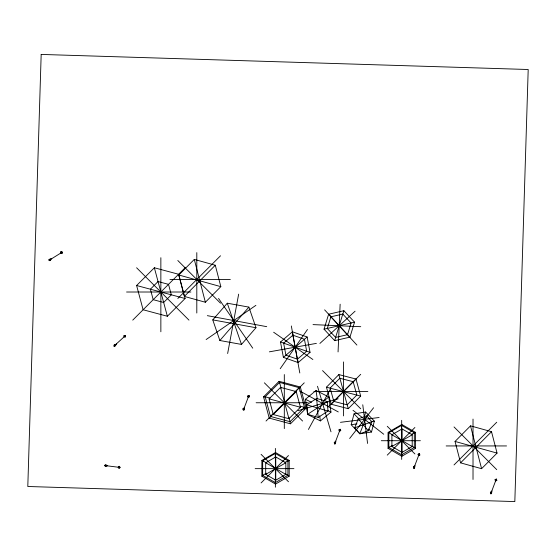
<?xml version="1.0" encoding="UTF-8"?>
<svg xmlns="http://www.w3.org/2000/svg" width="556" height="556" viewBox="0 0 556 556"><rect width="100%" height="100%" fill="white"/><g stroke="black" fill="none" stroke-linecap="round" stroke-linejoin="round"><path stroke-width="0.83" d="M49.171 260.257L50.346 259.02M338.062 351.927L340.14 304.208M243.111 409.591L243.591 408.312M244.404 408.618L243.924 409.897M335.685 442.43L334.691 443.827L334.872 442.124M227.647 353.526L238.656 294.152M351.183 424.735L354.047 413.845L365.626 412.038L374.348 421.135L371.484 432.026L359.899 433.826L351.183 424.735L356.973 423.832M364.305 417.07L365.626 412.038M324.037 329.187L328.624 314.223L343.879 310.714L354.547 322.174L349.953 337.138L334.698 340.647L324.037 329.187L354.547 322.174M330.883 316.809L327.303 328.485L335.622 337.422L347.521 334.684L351.1 323.015L342.781 314.077L330.883 316.809L347.521 334.684M335.622 337.422L342.781 314.077M334.698 340.647L335.664 337.499M342.677 314.654L343.879 310.714M244.445 407.277L248.553 396.407M335.727 441.089L339.834 430.219M414.845 465.504L418.953 454.641M491.838 490.906L495.938 480.036M354.742 427.766L358.252 418.828L366.807 415.867L371.846 421.837L368.336 430.775L359.788 433.736L354.742 427.766L371.846 421.837M359.788 433.736L366.807 415.867M308.434 429.454L330.368 389.061M115.592 345.213L114.578 346.138M280.21 368.711L307.468 329.493M413.581 467.123L413.991 466.547L414.804 466.852L414.317 468.131L413.511 467.825M490.983 491.942L490.802 493.638L491.719 492.95M349.641 438.496L373.576 407.757M106.314 466.15L106.418 465.289M212.767 319.895L227.279 303.201L248.886 307.114L255.982 327.72L241.471 344.421L219.863 340.508L212.767 319.895L255.982 327.72M219.863 340.508L248.886 307.114M50.318 260.271L50.804 259.756M326.448 387.191L338.854 374.591L355.979 379.032L360.691 396.087L348.278 408.688L331.161 404.247L326.448 387.191L360.691 396.087M333.808 401.376L353.164 381.708L339.813 378.24L330.132 388.074L333.808 401.376L347.159 404.844L356.841 395.01L353.164 381.708M331.161 404.247L334.114 401.244M353.025 382.035L355.979 379.032M178.823 274.998L194.287 259.409L215.29 265.233L220.836 286.653L205.372 302.242L184.363 296.417L178.823 274.998L220.836 286.653M184.363 296.417L215.29 265.233M455.044 441.443L470.508 425.854L491.511 431.685L497.057 453.098L481.593 468.687L460.583 462.863L455.044 441.443L497.057 453.098M460.583 462.863L491.511 431.685M136.609 285.513L154.359 267.77L178.608 274.261L185.106 298.509L167.356 316.26L143.107 309.761L136.609 285.513L185.106 298.509M132.745 320.124L185.113 267.763M177.809 298.482L220.51 255.781M263.544 396.866L279.091 381.312L300.33 387.004L306.022 408.243L290.468 423.797L269.229 418.105L263.544 396.866L265.177 397.304M265.177 396.796L279.557 382.417L299.191 387.678L304.452 407.319L290.079 421.698L270.438 416.437L265.177 396.796L270.084 398.11M269.076 398.854L280.544 387.386L296.216 391.584L300.414 407.249L288.939 418.724L273.274 414.526L269.076 398.854L300.414 407.249M270.438 416.437L273.434 413.442M295 391.876L299.191 387.678M266.032 421.031L272.516 414.547M273.357 413.706L304.25 382.82M269.229 418.105L271.029 416.312M299.135 388.199L300.33 387.004M273.274 414.526L296.216 391.584M328.033 406.992L360.712 374.313M261.091 482.935L288.495 455.531M387.261 455.128L414.901 427.494M454.03 464.934L496.73 422.233M319.888 343.448L355.096 311.186M116.239 344.032L124.815 336.199M280.502 341.996L292.38 331.8L307.155 336.992L310.046 352.372L298.169 362.575L283.4 357.383L280.502 341.996L284.394 343.365M283.643 343.149L292.908 335.198L304.431 339.243L306.683 351.246L297.418 359.197L285.895 355.152L283.643 343.149L306.683 351.246M283.4 357.383L307.155 336.992M305.452 399.271L316.023 390.5L328.784 396.935L330.973 412.142L320.402 420.913L307.642 414.477L305.452 399.271L311.457 402.301M324.162 400.772L328.784 396.935M206.13 339.549L255.892 305.348M306.836 404.803L316.656 398.437L327.234 401.564L327.991 411.065L318.171 417.438L307.593 414.303L306.836 404.803L327.991 411.065M307.593 414.303L327.234 401.564M51.659 258.721L61.528 252.598M261.869 460.417L275.526 452.535L289.183 460.417L289.183 476.186L275.526 484.067L261.869 476.186L261.869 460.417L263.308 461.251M262.668 460.743L275.289 453.453L287.918 460.743L287.918 475.324L275.289 482.608L262.668 475.324L262.668 460.743L266.38 462.884M265.692 462.759L275.762 456.942L285.833 462.759L285.833 474.386L275.762 480.203L265.692 474.386L265.692 462.759L285.833 474.386M262.668 475.324L266.38 473.177M284.95 462.46L287.918 460.743M261.869 476.186L263.308 475.352M287.744 461.251L289.183 460.417M265.692 474.386L285.833 462.759M401.814 424.471L388.046 432.422L388.046 448.324L401.814 456.274L415.589 448.324L415.589 432.422L401.814 424.471L401.814 426.146M388.846 432.749L401.578 425.396L414.317 432.749L414.317 447.455L401.578 454.801L388.846 447.455L388.846 432.749L392.592 434.91M391.897 434.778L402.051 428.919L412.211 434.778L412.211 446.51L402.051 452.375L391.897 446.51L391.897 434.778L412.211 446.51M388.846 447.455L392.592 445.293M411.322 434.479L414.317 432.749M388.046 448.324L389.499 447.49M414.137 433.256L415.589 432.422M391.897 446.51L412.211 434.778M115.009 344.574L114.077 346.006M298.051 410.669L338.152 398.791M269.375 351.837L316.385 343.379M371.04 421.65L374.348 421.135M105.063 465.115L105.765 465.024M340.453 422.324L379.116 417.507M169.941 279.494L230.33 279.494M126.559 292.011L190.875 292.011M313.876 391.542L315.509 391.542M316.857 391.542L367.85 391.542M256.121 402.752L308.239 402.752M381.291 440.713L420.371 440.713M446.162 445.94L506.551 445.94M255.169 468.638L293.929 468.638M313.028 324.607L360.74 326.692M107.628 465.879L119.151 467.332M207.346 315.662L266.727 326.671M300.365 406.227L304.452 407.319M303.569 407.59L306.022 408.243M306.161 351.01L310.046 352.372M105.605 466.241L104.723 465.511M327.97 410.627L330.973 412.142M299.733 391.007L338.277 411.933M412.065 446.155L414.317 447.455M414.137 447.49L415.589 448.324M285.694 474.032L287.918 475.324M287.028 474.942L289.183 476.186M273.649 332.245L312.868 359.503M353.011 410.321L383.751 434.25M454.03 426.945L496.73 469.646M387.261 426.299L414.901 453.932M322.549 370.609L360.712 408.771M177.809 260.5L220.51 303.201M264.378 382.82L302.589 421.031M136.602 267.763L188.964 320.124M261.091 454.342L288.495 481.746M354.047 413.845L358.696 418.689M368.579 428.996L371.484 432.026M328.624 314.223L331.432 317.24M347.152 334.121L349.953 337.138M324.635 309.852L356.903 345.067M358.252 418.828L368.336 430.775M218.543 298.426L252.751 348.188M227.279 303.201L241.471 344.421M317.497 386.274L330.994 431.824M338.854 374.591L348.278 408.688M279.557 382.417L281.086 388.151M288.981 417.605L290.079 421.698M279.091 381.312L279.529 382.952M289.815 421.344L290.468 423.797M280.544 387.386L288.939 418.724M154.359 267.77L167.356 316.26M470.508 425.854L481.593 468.687M194.287 259.409L205.372 302.242M292.38 331.8L293.144 335.852M297.404 358.523L298.169 362.575M292.908 335.198L297.418 359.197M291.344 325.976L299.802 372.986M316.023 390.5L317.24 398.951M319.672 415.839L320.402 420.913M362.762 404.782L367.579 443.438M316.656 398.437L318.171 417.438M473.017 419.078L473.017 479.467M402.051 428.919L402.051 452.375M401.814 453.765L401.814 456.274M401.675 420.329L401.675 459.409M401.578 425.396L401.578 429.725M401.578 451.347L401.578 454.801M343.49 361.935L343.49 415.902M284.311 374.556L284.311 428.606M275.762 456.942L275.762 480.203M275.526 452.535L275.526 454.196M275.526 481.579L275.526 484.067M275.387 448.421L275.387 487.181M275.289 453.453L275.289 457.741M275.289 479.182L275.289 482.608M196.803 252.632L196.803 313.021M160.858 257.713L160.858 331.765M48.977 259.659L48.956 260.389L49.623 260.701L51.743 258.853L50.36 258.797L48.977 259.659M41.179 54.425L27.8 486.493L514.828 501.575L528.2 69.507L41.179 54.425M124.113 335.435L124.051 336.901L125.517 336.971L125.58 335.504L124.113 335.435M124.294 335.629L124.245 336.721L125.336 336.769L125.385 335.678L124.294 335.629M124.565 335.928L124.544 336.45L125.065 336.477L125.086 335.956L124.565 335.928M242.979 408.813L243.326 410.245L244.042 410.085L244.598 407.333L242.979 408.813M334.26 442.625L334.601 444.056L335.324 443.897L335.873 441.144L334.26 442.625M413.379 467.047L413.727 468.479L414.442 468.319L414.998 465.567L413.379 467.047M490.364 492.442L490.712 493.874L491.428 493.714L491.984 490.962L490.364 492.442M107.649 465.719L105.584 466.456L104.479 465.483L105.786 464.809L107.649 465.719M60.979 251.715L60.646 253.147L62.077 253.48L62.411 252.049L60.979 251.715M61.118 251.937L60.875 253.001L61.938 253.251L62.182 252.188L61.118 251.937M61.334 252.285L61.216 252.792L61.723 252.91L61.841 252.403L61.334 252.285M116.343 344.15L115.349 345.964L113.89 346.173L114.23 344.741L116.343 344.15M158.05 281.544L150.391 289.21L153.199 299.677L163.659 302.478L171.324 294.819L168.517 284.352L158.05 281.544M119.283 466.303L118.122 467.207L119.019 468.367L120.179 467.464L119.283 466.303M119.248 466.567L118.386 467.235L119.053 468.096L119.915 467.429L119.248 466.567M119.199 466.97L118.782 467.29L119.102 467.7L119.519 467.381L119.199 466.97M248.921 395.434L247.58 396.039L248.184 397.38L249.526 396.775L248.921 395.434M248.831 395.684L247.83 396.136L248.282 397.13L249.276 396.678L248.831 395.684M248.685 396.067L248.212 396.275L248.428 396.755L248.9 396.539L248.685 396.067M340.196 429.253L338.861 429.857L339.466 431.192L340.8 430.587L340.196 429.253M340.105 429.496L339.111 429.948L339.556 430.942L340.557 430.497L340.105 429.496M339.959 429.878L339.487 430.094L339.702 430.566L340.175 430.351L339.959 429.878M419.321 453.668L417.98 454.273L418.585 455.614L419.926 455.01L419.321 453.668M419.224 453.918L418.23 454.37L418.682 455.364L419.676 454.912L419.224 453.918M419.085 454.294L418.612 454.509L418.821 454.989L419.3 454.773L419.085 454.294M496.306 479.063L494.965 479.668L495.57 481.01L496.911 480.405L496.306 479.063M496.216 479.314L495.215 479.765L495.667 480.759L496.661 480.315L496.216 479.314M496.07 479.696L495.598 479.911L495.813 480.384L496.286 480.169L496.07 479.696"/></g></svg>
